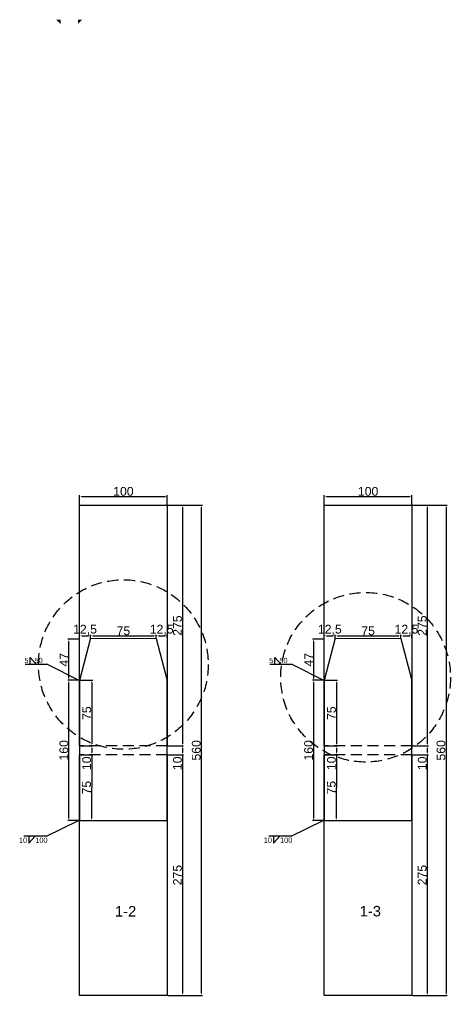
# Model space of a CAD drawing. Header units: millimetres. Extents: x 1455 to 24185, y -7041 to 4772.
# Drawn here: x 21178 to 21670, y 1866 to 2981 of the extents above; entities that cross this region are included whole.
import ezdxf

# ---------------------------------------------------------------- set-up
doc = ezdxf.new("R2010")
doc.units = ezdxf.units.MM
doc.linetypes.add('DASHED', pattern=[19.05, 12.7, -6.35])
for name, color, linetype in [('切平处', 3, 'DASHED'), ('尺寸标注', 6, 'Continuous'), ('标号', 4, 'Continuous'), ('焊缝', 250, 'Continuous')]:
    doc.layers.add(name, color=color, linetype=linetype)
doc.styles.get("Standard").update_dxf_attribs({"font": 'arial.ttf'})
doc.dimstyles.new('ISO-25-JHF', dxfattribs={"dimtxt": 10, "dimasz": 2.5, "dimexe": 1.25, "dimexo": 0.625, "dimtad": 1, "dimtxsty": 'Standard', "dimcen": 2.5, "dimadec": 0, "dimazin": 0, "dimtfac": 1, "dimtmove": 0, "dimatfit": 3, "dimfxl": 1, "dimarcsym": 0})

# ---------------------------------------------------------------- blocks, each defined once
blk = doc.blocks.new('*D2309')
at = {"layer": 'Defpoints', "color": 0, "transparency": 16777216}
for p in [(21346.5, 2436.4), (21246.5, 2426.3), (21346.5, 2426.3)]:
    blk.add_point(p, dxfattribs=at)
at = {"layer": '尺寸标注', "color": 0, "lineweight": -2, "transparency": 16777216}
for p, q in [((21246.5, 2426.9), (21246.5, 2437.7)), ((21249, 2436.4), (21344, 2436.4)), ((21346.5, 2426.9), (21346.5, 2437.7))]:
    blk.add_line(p, q, dxfattribs=at)
at = {"layer": '尺寸标注', "color": 0, "transparency": 16777216}
for points in [[(21249, 2436.8), (21249, 2436), (21246.5, 2436.4)], [(21344, 2436.8), (21344, 2436), (21346.5, 2436.4)]]:
    blk.add_solid(points, dxfattribs=at)
at = {"layer": '尺寸标注', "color": 0, "transparency": 16777216, "insert": (21296.5, 2442.1), "char_height": 10, "attachment_point": 5}
blk.add_mtext('100', dxfattribs=at)
blk = doc.blocks.new('*D2310')
at = {"layer": 'Defpoints', "color": 0, "transparency": 16777216}
for p in [(21346.5, 2426.3), (21346.5, 2151.3), (21364, 2151.3)]:
    blk.add_point(p, dxfattribs=at)
at = {"layer": '尺寸标注', "color": 0, "lineweight": -2, "transparency": 16777216}
for p, q in [((21347.1, 2426.3), (21365.2, 2426.3)), ((21364, 2423.8), (21364, 2153.8)), ((21347.1, 2151.3), (21365.2, 2151.3))]:
    blk.add_line(p, q, dxfattribs=at)
at = {"layer": '尺寸标注', "color": 0, "transparency": 16777216}
for points in [[(21363.5, 2423.8), (21364.4, 2423.8), (21364, 2426.3)], [(21363.5, 2153.8), (21364.4, 2153.8), (21364, 2151.3)]]:
    blk.add_solid(points, dxfattribs=at)
at = {"layer": '尺寸标注', "color": 0, "transparency": 16777216, "insert": (21358.2, 2288.8), "char_height": 10, "attachment_point": 5, "rotation": 90}
blk.add_mtext('275', dxfattribs=at)
blk = doc.blocks.new('*D2253')
at = {"layer": 'Defpoints', "color": 0, "transparency": 16777216}
for p in [(21234.3, 2226.3), (21246.5, 2226.3), (21246.5, 2066.3)]:
    blk.add_point(p, dxfattribs=at)
at = {"layer": '尺寸标注', "color": 0, "lineweight": -2, "transparency": 16777216}
for p, q in [((21245.9, 2226.3), (21233.1, 2226.3)), ((21234.3, 2068.8), (21234.3, 2223.8)), ((21245.9, 2066.3), (21233.1, 2066.3))]:
    blk.add_line(p, q, dxfattribs=at)
at = {"layer": '尺寸标注', "color": 0, "transparency": 16777216}
for points in [[(21233.9, 2223.8), (21234.7, 2223.8), (21234.3, 2226.3)], [(21233.9, 2068.8), (21234.7, 2068.8), (21234.3, 2066.3)]]:
    blk.add_solid(points, dxfattribs=at)
at = {"layer": '尺寸标注', "color": 0, "transparency": 16777216, "insert": (21228.6, 2146.3), "char_height": 10, "attachment_point": 5, "rotation": 90}
blk.add_mtext('160', dxfattribs=at)
blk = doc.blocks.new('*D2311')
at = {"layer": 'Defpoints', "color": 0, "transparency": 16777216}
for p in [(21346.5, 2151.3), (21346.5, 2141.3), (21364, 2141.3)]:
    blk.add_point(p, dxfattribs=at)
at = {"layer": '尺寸标注', "color": 0, "lineweight": -2, "transparency": 16777216}
for p, q in [((21347.1, 2151.3), (21365.2, 2151.3)), ((21347.1, 2141.3), (21365.2, 2141.3)), ((21364, 2148.8), (21364, 2143.8)), ((21364, 2141.3), (21364, 2124.2))]:
    blk.add_line(p, q, dxfattribs=at)
at = {"layer": '尺寸标注', "color": 0, "transparency": 16777216}
for points in [[(21363.5, 2148.8), (21364.4, 2148.8), (21364, 2151.3)], [(21363.5, 2143.8), (21364.4, 2143.8), (21364, 2141.3)]]:
    blk.add_solid(points, dxfattribs=at)
at = {"layer": '尺寸标注', "color": 0, "transparency": 16777216, "insert": (21358.2, 2131.5), "char_height": 10, "attachment_point": 5, "rotation": 90}
blk.add_mtext('10', dxfattribs=at)
blk = doc.blocks.new('*D2312')
at = {"layer": 'Defpoints', "color": 0, "transparency": 16777216}
for p in [(21346.5, 2141.3), (21346.5, 1866.3), (21364, 1866.3)]:
    blk.add_point(p, dxfattribs=at)
at = {"layer": '尺寸标注', "color": 0, "lineweight": -2, "transparency": 16777216}
for p, q in [((21347.1, 2141.3), (21365.2, 2141.3)), ((21364, 2138.8), (21364, 1868.8)), ((21347.1, 1866.3), (21365.2, 1866.3))]:
    blk.add_line(p, q, dxfattribs=at)
at = {"layer": '尺寸标注', "color": 0, "transparency": 16777216}
for points in [[(21363.5, 2138.8), (21364.4, 2138.8), (21364, 2141.3)], [(21363.5, 1868.8), (21364.4, 1868.8), (21364, 1866.3)]]:
    blk.add_solid(points, dxfattribs=at)
at = {"layer": '尺寸标注', "color": 0, "transparency": 16777216, "insert": (21358.2, 2003.8), "char_height": 10, "attachment_point": 5, "rotation": 90}
blk.add_mtext('275', dxfattribs=at)
blk = doc.blocks.new('*D2254')
at = {"layer": 'Defpoints', "color": 0, "transparency": 16777216}
for p in [(21346.5, 2426.3), (21346.5, 1866.3), (21385.4, 1866.3)]:
    blk.add_point(p, dxfattribs=at)
at = {"layer": '尺寸标注', "color": 0, "lineweight": -2, "transparency": 16777216}
for p, q in [((21347.1, 2426.3), (21386.7, 2426.3)), ((21385.4, 2423.8), (21385.4, 1868.8)), ((21347.1, 1866.3), (21386.7, 1866.3))]:
    blk.add_line(p, q, dxfattribs=at)
at = {"layer": '尺寸标注', "color": 0, "transparency": 16777216}
for points in [[(21385, 2423.8), (21385.8, 2423.8), (21385.4, 2426.3)], [(21385, 1868.8), (21385.8, 1868.8), (21385.4, 1866.3)]]:
    blk.add_solid(points, dxfattribs=at)
at = {"layer": '尺寸标注', "color": 0, "transparency": 16777216, "insert": (21379.7, 2146.3), "char_height": 10, "attachment_point": 5, "rotation": 90}
blk.add_mtext('560', dxfattribs=at)
blk = doc.blocks.new('*D2313')
at = {"layer": 'Defpoints', "color": 0, "transparency": 16777216}
for p in [(21246.5, 2226.3), (21246.5, 2151.3), (21260.4, 2151.3)]:
    blk.add_point(p, dxfattribs=at)
at = {"layer": '尺寸标注', "color": 0, "lineweight": -2, "transparency": 16777216}
for p, q in [((21247.1, 2226.3), (21261.6, 2226.3)), ((21260.4, 2223.8), (21260.4, 2153.8)), ((21247.1, 2151.3), (21261.6, 2151.3))]:
    blk.add_line(p, q, dxfattribs=at)
at = {"layer": '尺寸标注', "color": 0, "transparency": 16777216}
for points in [[(21260, 2223.8), (21260.8, 2223.8), (21260.4, 2226.3)], [(21260, 2153.8), (21260.8, 2153.8), (21260.4, 2151.3)]]:
    blk.add_solid(points, dxfattribs=at)
at = {"layer": '尺寸标注', "color": 0, "transparency": 16777216, "insert": (21254.7, 2188.8), "char_height": 10, "attachment_point": 5, "rotation": 90}
blk.add_mtext('75', dxfattribs=at)
blk = doc.blocks.new('*D2314')
at = {"layer": 'Defpoints', "color": 0, "transparency": 16777216}
for p in [(21246.5, 2151.3), (21246.5, 2141.3), (21260.4, 2141.3)]:
    blk.add_point(p, dxfattribs=at)
at = {"layer": '尺寸标注', "color": 0, "lineweight": -2, "transparency": 16777216}
for p, q in [((21247.1, 2151.3), (21261.6, 2151.3)), ((21247.1, 2141.3), (21261.6, 2141.3)), ((21260.4, 2148.8), (21260.4, 2143.8)), ((21260.4, 2141.3), (21260.4, 2124.2))]:
    blk.add_line(p, q, dxfattribs=at)
at = {"layer": '尺寸标注', "color": 0, "transparency": 16777216}
for points in [[(21260, 2148.8), (21260.8, 2148.8), (21260.4, 2151.3)], [(21260, 2143.8), (21260.8, 2143.8), (21260.4, 2141.3)]]:
    blk.add_solid(points, dxfattribs=at)
at = {"layer": '尺寸标注', "color": 0, "transparency": 16777216, "insert": (21254.6, 2131.5), "char_height": 10, "attachment_point": 5, "rotation": 90}
blk.add_mtext('10', dxfattribs=at)
blk = doc.blocks.new('*D2255')
at = {"layer": 'Defpoints', "color": 0, "transparency": 16777216}
for p in [(21246.5, 2141.3), (21246.1, 2066.3), (21260, 2066.2)]:
    blk.add_point(p, dxfattribs=at)
at = {"layer": '尺寸标注', "color": 0, "lineweight": -2, "transparency": 16777216}
for p, q in [((21247.1, 2141.3), (21261.6, 2141.2)), ((21260.4, 2138.7), (21260, 2068.7)), ((21246.7, 2066.3), (21261.3, 2066.2))]:
    blk.add_line(p, q, dxfattribs=at)
at = {"layer": '尺寸标注', "color": 0, "transparency": 16777216}
for points in [[(21259.9, 2138.7), (21260.8, 2138.7), (21260.4, 2141.2)], [(21259.6, 2068.7), (21260.4, 2068.7), (21260, 2066.2)]]:
    blk.add_solid(points, dxfattribs=at)
at = {"layer": '尺寸标注', "color": 0, "transparency": 16777216, "insert": (21254.5, 2103.7), "char_height": 10, "attachment_point": 5, "rotation": 89.7211}
blk.add_mtext('75', dxfattribs=at)
blk = doc.blocks.new('*D2315')
at = {"layer": 'Defpoints', "color": 0, "transparency": 16777216}
for p in [(21234.3, 2273.3), (21246.5, 2273.3), (21246.5, 2226.3)]:
    blk.add_point(p, dxfattribs=at)
at = {"layer": '尺寸标注', "color": 0, "lineweight": -2, "transparency": 16777216}
for p, q in [((21245.9, 2273.3), (21233.1, 2273.3)), ((21234.3, 2228.8), (21234.3, 2270.8)), ((21245.9, 2226.3), (21233.1, 2226.3))]:
    blk.add_line(p, q, dxfattribs=at)
at = {"layer": '尺寸标注', "color": 0, "transparency": 16777216}
for points in [[(21233.9, 2270.8), (21234.7, 2270.8), (21234.3, 2273.3)], [(21233.9, 2228.8), (21234.7, 2228.8), (21234.3, 2226.3)]]:
    blk.add_solid(points, dxfattribs=at)
at = {"layer": '尺寸标注', "color": 0, "transparency": 16777216, "insert": (21228.7, 2249.8), "char_height": 10, "attachment_point": 5, "rotation": 89.9999}
blk.add_mtext('47', dxfattribs=at)
blk = doc.blocks.new('*D2256')
at = {"layer": 'Defpoints', "color": 0, "transparency": 16777216}
for p in [(21259, 2277.1), (21246.5, 2273.7), (21259, 2273.7)]:
    blk.add_point(p, dxfattribs=at)
at = {"layer": '尺寸标注', "color": 0, "lineweight": -2, "transparency": 16777216}
for p, q in [((21246.5, 2274.3), (21246.5, 2278.4)), ((21249, 2277.1), (21256.5, 2277.1)), ((21259, 2274.3), (21259, 2278.4))]:
    blk.add_line(p, q, dxfattribs=at)
at = {"layer": '尺寸标注', "color": 0, "transparency": 16777216}
for points in [[(21249, 2277.5), (21249, 2276.7), (21246.5, 2277.1)], [(21256.5, 2277.5), (21256.5, 2276.7), (21259, 2277.1)]]:
    blk.add_solid(points, dxfattribs=at)
at = {"layer": '尺寸标注', "color": 0, "transparency": 16777216, "insert": (21252.7, 2283.8), "char_height": 10, "attachment_point": 5}
blk.add_mtext('12,5', dxfattribs=at)
blk = doc.blocks.new('*D2257')
at = {"layer": 'Defpoints', "color": 0, "transparency": 16777216}
for p in [(21334, 2277.1), (21259, 2273.6), (21334, 2273.6)]:
    blk.add_point(p, dxfattribs=at)
at = {"layer": '尺寸标注', "color": 0, "lineweight": -2, "transparency": 16777216}
for p, q in [((21259, 2274.3), (21259, 2278.4)), ((21261.5, 2277.1), (21331.5, 2277.1)), ((21334, 2274.3), (21334, 2278.4))]:
    blk.add_line(p, q, dxfattribs=at)
at = {"layer": '尺寸标注', "color": 0, "transparency": 16777216}
for points in [[(21261.5, 2277.5), (21261.5, 2276.7), (21259, 2277.1)], [(21331.5, 2277.5), (21331.5, 2276.7), (21334, 2277.1)]]:
    blk.add_solid(points, dxfattribs=at)
at = {"layer": '尺寸标注', "color": 0, "transparency": 16777216, "insert": (21296.5, 2282.8), "char_height": 10, "attachment_point": 5}
blk.add_mtext('75', dxfattribs=at)
blk = doc.blocks.new('*D2258')
at = {"layer": 'Defpoints', "color": 0, "transparency": 16777216}
for p in [(21346.5, 2277.1), (21334, 2274.3), (21346.5, 2274.3)]:
    blk.add_point(p, dxfattribs=at)
at = {"layer": '尺寸标注', "color": 0, "lineweight": -2, "transparency": 16777216}
for p, q in [((21334, 2274.9), (21334, 2278.4)), ((21336.5, 2277.1), (21344, 2277.1)), ((21346.5, 2274.9), (21346.5, 2278.4))]:
    blk.add_line(p, q, dxfattribs=at)
at = {"layer": '尺寸标注', "color": 0, "transparency": 16777216}
for points in [[(21336.5, 2277.5), (21336.5, 2276.7), (21334, 2277.1)], [(21344, 2277.5), (21344, 2276.7), (21346.5, 2277.1)]]:
    blk.add_solid(points, dxfattribs=at)
at = {"layer": '尺寸标注', "color": 0, "transparency": 16777216, "insert": (21340.2, 2283.8), "char_height": 10, "attachment_point": 5}
blk.add_mtext('12,5', dxfattribs=at)
blk = doc.blocks.new('*D2316')
at = {"layer": 'Defpoints', "color": 0, "transparency": 16777216}
for p in [(21625.8, 2436.4), (21525.8, 2426.3), (21625.8, 2426.3)]:
    blk.add_point(p, dxfattribs=at)
at = {"layer": '尺寸标注', "color": 0, "lineweight": -2, "transparency": 16777216}
for p, q in [((21525.8, 2426.9), (21525.8, 2437.7)), ((21528.3, 2436.4), (21623.3, 2436.4)), ((21625.8, 2426.9), (21625.8, 2437.7))]:
    blk.add_line(p, q, dxfattribs=at)
at = {"layer": '尺寸标注', "color": 0, "transparency": 16777216}
for points in [[(21528.3, 2436.8), (21528.3, 2436), (21525.8, 2436.4)], [(21623.3, 2436.8), (21623.3, 2436), (21625.8, 2436.4)]]:
    blk.add_solid(points, dxfattribs=at)
at = {"layer": '尺寸标注', "color": 0, "transparency": 16777216, "insert": (21575.8, 2442.1), "char_height": 10, "attachment_point": 5}
blk.add_mtext('100', dxfattribs=at)
blk = doc.blocks.new('*D2317')
at = {"layer": 'Defpoints', "color": 0, "transparency": 16777216}
for p in [(21625.8, 2426.3), (21625.8, 2151.3), (21643.3, 2151.3)]:
    blk.add_point(p, dxfattribs=at)
at = {"layer": '尺寸标注', "color": 0, "lineweight": -2, "transparency": 16777216}
for p, q in [((21626.4, 2426.3), (21644.6, 2426.3)), ((21643.3, 2423.8), (21643.3, 2153.8)), ((21626.4, 2151.3), (21644.6, 2151.3))]:
    blk.add_line(p, q, dxfattribs=at)
at = {"layer": '尺寸标注', "color": 0, "transparency": 16777216}
for points in [[(21642.9, 2423.8), (21643.7, 2423.8), (21643.3, 2426.3)], [(21642.9, 2153.8), (21643.7, 2153.8), (21643.3, 2151.3)]]:
    blk.add_solid(points, dxfattribs=at)
at = {"layer": '尺寸标注', "color": 0, "transparency": 16777216, "insert": (21637.6, 2288.8), "char_height": 10, "attachment_point": 5, "rotation": 90}
blk.add_mtext('275', dxfattribs=at)
blk = doc.blocks.new('*D2259')
at = {"layer": 'Defpoints', "color": 0, "transparency": 16777216}
for p in [(21513.7, 2226.3), (21525.8, 2226.3), (21525.8, 2066.3)]:
    blk.add_point(p, dxfattribs=at)
at = {"layer": '尺寸标注', "color": 0, "lineweight": -2, "transparency": 16777216}
for p, q in [((21525.2, 2226.3), (21512.4, 2226.3)), ((21513.7, 2068.8), (21513.7, 2223.8)), ((21525.2, 2066.3), (21512.4, 2066.3))]:
    blk.add_line(p, q, dxfattribs=at)
at = {"layer": '尺寸标注', "color": 0, "transparency": 16777216}
for points in [[(21513.2, 2223.8), (21514.1, 2223.8), (21513.7, 2226.3)], [(21513.2, 2068.8), (21514.1, 2068.8), (21513.7, 2066.3)]]:
    blk.add_solid(points, dxfattribs=at)
at = {"layer": '尺寸标注', "color": 0, "transparency": 16777216, "insert": (21507.9, 2146.3), "char_height": 10, "attachment_point": 5, "rotation": 90}
blk.add_mtext('160', dxfattribs=at)
blk = doc.blocks.new('*D2318')
at = {"layer": 'Defpoints', "color": 0, "transparency": 16777216}
for p in [(21625.8, 2151.3), (21625.8, 2141.3), (21643.3, 2141.3)]:
    blk.add_point(p, dxfattribs=at)
at = {"layer": '尺寸标注', "color": 0, "lineweight": -2, "transparency": 16777216}
for p, q in [((21626.4, 2151.3), (21644.6, 2151.3)), ((21626.4, 2141.3), (21644.6, 2141.3)), ((21643.3, 2148.8), (21643.3, 2143.8)), ((21643.3, 2141.3), (21643.3, 2124.2))]:
    blk.add_line(p, q, dxfattribs=at)
at = {"layer": '尺寸标注', "color": 0, "transparency": 16777216}
for points in [[(21642.9, 2148.8), (21643.7, 2148.8), (21643.3, 2151.3)], [(21642.9, 2143.8), (21643.7, 2143.8), (21643.3, 2141.3)]]:
    blk.add_solid(points, dxfattribs=at)
at = {"layer": '尺寸标注', "color": 0, "transparency": 16777216, "insert": (21637.6, 2131.5), "char_height": 10, "attachment_point": 5, "rotation": 90}
blk.add_mtext('10', dxfattribs=at)
blk = doc.blocks.new('*D2319')
at = {"layer": 'Defpoints', "color": 0, "transparency": 16777216}
for p in [(21625.8, 2141.3), (21625.8, 1866.3), (21643.3, 1866.3)]:
    blk.add_point(p, dxfattribs=at)
at = {"layer": '尺寸标注', "color": 0, "lineweight": -2, "transparency": 16777216}
for p, q in [((21626.4, 2141.3), (21644.6, 2141.3)), ((21643.3, 2138.8), (21643.3, 1868.8)), ((21626.4, 1866.3), (21644.6, 1866.3))]:
    blk.add_line(p, q, dxfattribs=at)
at = {"layer": '尺寸标注', "color": 0, "transparency": 16777216}
for points in [[(21642.9, 2138.8), (21643.7, 2138.8), (21643.3, 2141.3)], [(21642.9, 1868.8), (21643.7, 1868.8), (21643.3, 1866.3)]]:
    blk.add_solid(points, dxfattribs=at)
at = {"layer": '尺寸标注', "color": 0, "transparency": 16777216, "insert": (21637.6, 2003.8), "char_height": 10, "attachment_point": 5, "rotation": 90}
blk.add_mtext('275', dxfattribs=at)
blk = doc.blocks.new('*D2260')
at = {"layer": 'Defpoints', "color": 0, "transparency": 16777216}
for p in [(21625.8, 2426.3), (21625.8, 1866.3), (21664.8, 1866.3)]:
    blk.add_point(p, dxfattribs=at)
at = {"layer": '尺寸标注', "color": 0, "lineweight": -2, "transparency": 16777216}
for p, q in [((21626.4, 2426.3), (21666, 2426.3)), ((21664.8, 2423.8), (21664.8, 1868.8)), ((21626.4, 1866.3), (21666, 1866.3))]:
    blk.add_line(p, q, dxfattribs=at)
at = {"layer": '尺寸标注', "color": 0, "transparency": 16777216}
for points in [[(21664.3, 2423.8), (21665.2, 2423.8), (21664.8, 2426.3)], [(21664.3, 1868.8), (21665.2, 1868.8), (21664.8, 1866.3)]]:
    blk.add_solid(points, dxfattribs=at)
at = {"layer": '尺寸标注', "color": 0, "transparency": 16777216, "insert": (21659, 2146.3), "char_height": 10, "attachment_point": 5, "rotation": 90}
blk.add_mtext('560', dxfattribs=at)
blk = doc.blocks.new('*D2320')
at = {"layer": 'Defpoints', "color": 0, "transparency": 16777216}
for p in [(21525.8, 2226.3), (21525.8, 2151.3), (21539.7, 2151.3)]:
    blk.add_point(p, dxfattribs=at)
at = {"layer": '尺寸标注', "color": 0, "lineweight": -2, "transparency": 16777216}
for p, q in [((21526.4, 2226.3), (21541, 2226.3)), ((21539.7, 2223.8), (21539.7, 2153.8)), ((21526.4, 2151.3), (21541, 2151.3))]:
    blk.add_line(p, q, dxfattribs=at)
at = {"layer": '尺寸标注', "color": 0, "transparency": 16777216}
for points in [[(21539.3, 2223.8), (21540.1, 2223.8), (21539.7, 2226.3)], [(21539.3, 2153.8), (21540.1, 2153.8), (21539.7, 2151.3)]]:
    blk.add_solid(points, dxfattribs=at)
at = {"layer": '尺寸标注', "color": 0, "transparency": 16777216, "insert": (21534, 2188.8), "char_height": 10, "attachment_point": 5, "rotation": 90}
blk.add_mtext('75', dxfattribs=at)
blk = doc.blocks.new('*D2417')
at = {"layer": 'Defpoints', "color": 0, "transparency": 16777216}
for p in [(21525.8, 2151.3), (21525.8, 2141.3), (21539.7, 2141.3)]:
    blk.add_point(p, dxfattribs=at)
at = {"layer": '尺寸标注', "color": 0, "lineweight": -2, "transparency": 16777216}
for p, q in [((21526.4, 2151.3), (21541, 2151.3)), ((21526.4, 2141.3), (21541, 2141.3)), ((21539.7, 2148.8), (21539.7, 2143.8)), ((21539.7, 2141.3), (21539.7, 2124.2))]:
    blk.add_line(p, q, dxfattribs=at)
at = {"layer": '尺寸标注', "color": 0, "transparency": 16777216}
for points in [[(21539.3, 2148.8), (21540.1, 2148.8), (21539.7, 2151.3)], [(21539.3, 2143.8), (21540.1, 2143.8), (21539.7, 2141.3)]]:
    blk.add_solid(points, dxfattribs=at)
at = {"layer": '尺寸标注', "color": 0, "transparency": 16777216, "insert": (21534, 2131.5), "char_height": 10, "attachment_point": 5, "rotation": 90}
blk.add_mtext('10', dxfattribs=at)
blk = doc.blocks.new('*D2299')
at = {"layer": 'Defpoints', "color": 0, "transparency": 16777216}
for p in [(21525.8, 2141.3), (21525.5, 2066.3), (21539.3, 2066.2)]:
    blk.add_point(p, dxfattribs=at)
at = {"layer": '尺寸标注', "color": 0, "lineweight": -2, "transparency": 16777216}
for p, q in [((21526.4, 2141.3), (21541, 2141.2)), ((21539.7, 2138.7), (21539.4, 2068.7)), ((21526.1, 2066.3), (21540.6, 2066.2))]:
    blk.add_line(p, q, dxfattribs=at)
at = {"layer": '尺寸标注', "color": 0, "transparency": 16777216}
for points in [[(21539.3, 2138.7), (21540.1, 2138.7), (21539.7, 2141.2)], [(21538.9, 2068.7), (21539.8, 2068.7), (21539.3, 2066.2)]]:
    blk.add_solid(points, dxfattribs=at)
at = {"layer": '尺寸标注', "color": 0, "transparency": 16777216, "insert": (21533.8, 2103.7), "char_height": 10, "attachment_point": 5, "rotation": 89.7211}
blk.add_mtext('75', dxfattribs=at)
blk = doc.blocks.new('*D2418')
at = {"layer": 'Defpoints', "color": 0, "transparency": 16777216}
for p in [(21513.7, 2273.3), (21525.8, 2273.3), (21525.8, 2226.3)]:
    blk.add_point(p, dxfattribs=at)
at = {"layer": '尺寸标注', "color": 0, "lineweight": -2, "transparency": 16777216}
for p, q in [((21525.2, 2273.3), (21512.4, 2273.3)), ((21513.7, 2228.8), (21513.7, 2270.8)), ((21525.2, 2226.3), (21512.4, 2226.3))]:
    blk.add_line(p, q, dxfattribs=at)
at = {"layer": '尺寸标注', "color": 0, "transparency": 16777216}
for points in [[(21513.2, 2270.8), (21514.1, 2270.8), (21513.7, 2273.3)], [(21513.2, 2228.8), (21514.1, 2228.8), (21513.7, 2226.3)]]:
    blk.add_solid(points, dxfattribs=at)
at = {"layer": '尺寸标注', "color": 0, "transparency": 16777216, "insert": (21508, 2249.8), "char_height": 10, "attachment_point": 5, "rotation": 89.9999}
blk.add_mtext('47', dxfattribs=at)
blk = doc.blocks.new('*D2300')
at = {"layer": 'Defpoints', "color": 0, "transparency": 16777216}
for p in [(21538.3, 2277.1), (21525.8, 2273.7), (21538.3, 2273.7)]:
    blk.add_point(p, dxfattribs=at)
at = {"layer": '尺寸标注', "color": 0, "lineweight": -2, "transparency": 16777216}
for p, q in [((21525.8, 2274.3), (21525.8, 2278.4)), ((21528.3, 2277.1), (21535.8, 2277.1)), ((21538.3, 2274.3), (21538.3, 2278.4))]:
    blk.add_line(p, q, dxfattribs=at)
at = {"layer": '尺寸标注', "color": 0, "transparency": 16777216}
for points in [[(21528.3, 2277.5), (21528.3, 2276.7), (21525.8, 2277.1)], [(21535.8, 2277.5), (21535.8, 2276.7), (21538.3, 2277.1)]]:
    blk.add_solid(points, dxfattribs=at)
at = {"layer": '尺寸标注', "color": 0, "transparency": 16777216, "insert": (21532.1, 2283.8), "char_height": 10, "attachment_point": 5}
blk.add_mtext('12,5', dxfattribs=at)
blk = doc.blocks.new('*D2301')
at = {"layer": 'Defpoints', "color": 0, "transparency": 16777216}
for p in [(21613.3, 2277.1), (21538.3, 2273.6), (21613.3, 2273.6)]:
    blk.add_point(p, dxfattribs=at)
at = {"layer": '尺寸标注', "color": 0, "lineweight": -2, "transparency": 16777216}
for p, q in [((21538.3, 2274.3), (21538.3, 2278.4)), ((21540.8, 2277.1), (21610.8, 2277.1)), ((21613.3, 2274.3), (21613.3, 2278.4))]:
    blk.add_line(p, q, dxfattribs=at)
at = {"layer": '尺寸标注', "color": 0, "transparency": 16777216}
for points in [[(21540.8, 2277.5), (21540.8, 2276.7), (21538.3, 2277.1)], [(21610.8, 2277.5), (21610.8, 2276.7), (21613.3, 2277.1)]]:
    blk.add_solid(points, dxfattribs=at)
at = {"layer": '尺寸标注', "color": 0, "transparency": 16777216, "insert": (21575.8, 2282.8), "char_height": 10, "attachment_point": 5}
blk.add_mtext('75', dxfattribs=at)
blk = doc.blocks.new('*D2302')
at = {"layer": 'Defpoints', "color": 0, "transparency": 16777216}
for p in [(21625.8, 2277.1), (21613.3, 2274.3), (21625.8, 2274.3)]:
    blk.add_point(p, dxfattribs=at)
at = {"layer": '尺寸标注', "color": 0, "lineweight": -2, "transparency": 16777216}
for p, q in [((21613.3, 2274.9), (21613.3, 2278.4)), ((21615.8, 2277.1), (21623.3, 2277.1)), ((21625.8, 2274.9), (21625.8, 2278.4))]:
    blk.add_line(p, q, dxfattribs=at)
at = {"layer": '尺寸标注', "color": 0, "transparency": 16777216}
for points in [[(21615.8, 2277.5), (21615.8, 2276.7), (21613.3, 2277.1)], [(21623.3, 2277.5), (21623.3, 2276.7), (21625.8, 2277.1)]]:
    blk.add_solid(points, dxfattribs=at)
at = {"layer": '尺寸标注', "color": 0, "transparency": 16777216, "insert": (21619.6, 2283.8), "char_height": 10, "attachment_point": 5}
blk.add_mtext('12,5', dxfattribs=at)

msp = doc.modelspace()

# ---------------------------------------------------------------- hatches: boundary and pattern name
at = {"layer": '焊缝'}
h = msp.add_hatch(color=250, dxfattribs=at)
h.dxf.hatch_style = 1
h.paths.add_polyline_path([(21224.736, 2976.174), (21219.736, 2981.174), (21224.736, 2981.174)])
h = msp.add_hatch(color=250, dxfattribs=at)
h.dxf.hatch_style = 1
h.paths.add_polyline_path([(21244.736, 2976.174), (21249.736, 2981.174), (21244.736, 2981.174)])

# ---------------------------------------------------------------- linework, layer by layer
for p, q in [((21246.484, 2426.273), (21346.484, 2426.273)), ((21246.484, 2151.273), (21246.484, 2426.273)), ((21346.484, 2426.273), (21346.484, 2151.273)), ((21525.825, 2426.273), (21625.825, 2426.273)), ((21525.825, 2151.273), (21525.825, 2426.273)), ((21625.825, 2426.273), (21625.825, 2151.273)), ((21258.984, 2274.305), (21246.484, 2226.273)), ((21258.984, 2274.305), (21333.984, 2274.258)), ((21333.984, 2274.258), (21346.484, 2226.273)), ((21538.325, 2274.305), (21525.825, 2226.273)), ((21538.325, 2274.305), (21613.325, 2274.258)), ((21613.325, 2274.258), (21625.825, 2226.273)), ((21246.484, 2226.273), (21246.484, 2066.273)), ((21346.484, 2066.273), (21346.484, 2226.273)), ((21525.825, 2226.273), (21525.825, 2066.273)), ((21625.825, 2066.273), (21625.825, 2226.273)), ((21246.484, 1866.273), (21246.484, 2141.273)), ((21346.484, 2141.273), (21346.484, 1866.273)), ((21525.825, 1866.273), (21525.825, 2141.273)), ((21625.825, 2141.273), (21625.825, 1866.273)), ((21246.484, 2066.273), (21346.484, 2066.273)), ((21525.825, 2066.273), (21625.825, 2066.273)), ((21346.484, 1866.273), (21246.484, 1866.273)), ((21625.825, 1866.273), (21525.825, 1866.273))]:
    msp.add_line(p, q)
at = {"linetype": 'DASHED'}
for p, q in [((21346.484, 2151.273), (21246.484, 2151.273)), ((21346.484, 2141.273), (21246.484, 2141.273)), ((21625.825, 2151.273), (21525.825, 2151.273)), ((21625.825, 2141.273), (21525.825, 2141.273))]:
    msp.add_line(p, q, dxfattribs=at)
at = {"layer": '切平处'}
for centre in [(21296.459, 2244.336), (21572.92, 2229.8)]:
    msp.add_circle(centre, 96.875, dxfattribs=at)
at = {"layer": '尺寸标注'}
for p, q in [((21189.979, 2244.463), (21189.979, 2252.228)), ((21189.979, 2252.228), (21197.211, 2244.463)), ((21469.32, 2244.463), (21469.32, 2252.228)), ((21469.32, 2252.228), (21476.552, 2244.463)), ((21210.092, 2244.463), (21184.329, 2244.463)), ((21210.092, 2244.463), (21246.484, 2226.273)), ((21489.433, 2244.463), (21463.67, 2244.463)), ((21489.433, 2244.463), (21525.825, 2226.273)), ((21208.779, 2048.084), (21245.17, 2066.273)), ((21488.12, 2048.084), (21524.511, 2066.273)), ((21208.779, 2048.084), (21183.016, 2048.084)), ((21188.665, 2048.084), (21188.665, 2040.319)), ((21188.665, 2040.319), (21195.897, 2048.084)), ((21488.12, 2048.084), (21462.357, 2048.084)), ((21468.006, 2048.084), (21468.006, 2040.319)), ((21468.006, 2040.319), (21475.238, 2048.084))]:
    msp.add_line(p, q, dxfattribs=at)

# ---------------------------------------------------------------- texts
at = {"layer": '尺寸标注', "char_height": 6}
for s, insert, attachment_point in [('5   50', (21183.509, 2251.98), 1), ('5   50', (21462.85, 2251.98), 1), ('\\pt0;10    100', (21177.324, 2040.566), 7), ('\\pt0;10    100', (21456.665, 2040.566), 7)]:
    msp.add_mtext_dynamic_manual_height_columns(s, width=68.30832, gutter_width=12.5, heights=[0], dxfattribs=dict(at, insert=insert, attachment_point=attachment_point))
at = {"layer": '标号', "char_height": 12, "attachment_point": 7}
for s, insert in [('1-2', (21286.899, 1956.439)), ('1-3', (21566.24, 1956.439))]:
    msp.add_mtext_dynamic_manual_height_columns(s, width=70.10425, gutter_width=12.5, heights=[0], dxfattribs=dict(at, insert=insert))

# ---------------------------------------------------------------- dimensions: what is measured, and where the dimension line sits
at = {"layer": '尺寸标注'}
for p1, p2, distance, picture, middle in [((21246.484, 2426.273), (21346.484, 2426.273), 10.138, '*D2309', (21296.484, 2442.142)), ((21525.825, 2426.273), (21625.825, 2426.273), 10.138, '*D2316', (21575.825, 2442.142)), ((21346.484, 2426.273), (21346.484, 2151.273), 17.478, '*D2310', (21358.231, 2288.773)), ((21346.484, 2426.273), (21346.484, 1866.273), 38.931, '*D2254', (21379.683, 2146.273)), ((21625.825, 2426.273), (21625.825, 2151.273), 17.478, '*D2317', (21637.572, 2288.773)), ((21625.825, 2426.273), (21625.825, 1866.273), 38.931, '*D2260', (21659.024, 2146.273)), ((21258.984, 2273.633), (21333.984, 2273.633), 3.484, '*D2257', (21296.484, 2282.828)), ((21538.325, 2273.633), (21613.325, 2273.633), 3.484, '*D2301', (21575.825, 2282.828)), ((21246.484, 2226.273), (21246.484, 2273.273), 12.158, '*D2315', (21228.701, 2249.773)), ((21525.825, 2226.273), (21525.825, 2273.273), 12.158, '*D2418', (21508.042, 2249.773)), ((21246.484, 2066.273), (21246.484, 2226.273), 12.158, '*D2253', (21228.595, 2146.273)), ((21246.484, 2226.273), (21246.484, 2151.273), 13.891, '*D2313', (21254.664, 2188.773)), ((21525.825, 2066.273), (21525.825, 2226.273), 12.158, '*D2259', (21507.936, 2146.273)), ((21525.825, 2226.273), (21525.825, 2151.273), 13.891, '*D2320', (21534.005, 2188.773)), ((21246.484, 2141.273), (21246.118, 2066.273), 13.891, '*D2255', (21254.481, 2103.733)), ((21246.484, 2151.273), (21246.484, 2141.273), 13.891, '*D2314', (21254.644, 2131.474)), ((21346.484, 2151.273), (21346.484, 2141.273), 17.478, '*D2311', (21358.231, 2131.474)), ((21346.484, 2141.273), (21346.484, 1866.273), 17.478, '*D2312', (21358.231, 2003.773)), ((21525.825, 2141.273), (21525.459, 2066.273), 13.891, '*D2299', (21533.822, 2103.733)), ((21525.825, 2151.273), (21525.825, 2141.273), 13.891, '*D2417', (21533.985, 2131.474)), ((21625.825, 2151.273), (21625.825, 2141.273), 17.478, '*D2318', (21637.572, 2131.474)), ((21625.825, 2141.273), (21625.825, 1866.273), 17.478, '*D2319', (21637.572, 2003.773))]:
    dim = msp.add_aligned_dim(p1=p1, p2=p2, distance=distance, dimstyle='ISO-25-JHF', dxfattribs=at)
    dim.commit()
    dim.dimension.update_dxf_attribs({"geometry": picture, "text_midpoint": middle})
for base, p1, p2, picture, middle in [((21258.984, 2277.118), (21246.484, 2273.68), (21258.984, 2273.68), '*D2256', (21252.734, 2277.118)), ((21346.484, 2277.118), (21333.984, 2274.258), (21346.484, 2274.258), '*D2258', (21340.234, 2277.118)), ((21538.325, 2277.118), (21525.825, 2273.68), (21538.325, 2273.68), '*D2300', (21532.075, 2277.118)), ((21625.825, 2277.118), (21613.325, 2274.258), (21625.825, 2274.258), '*D2302', (21619.575, 2277.118))]:
    dim = msp.add_linear_dim(base=base, p1=p1, p2=p2, angle=0, dimstyle='ISO-25-JHF', dxfattribs=at)
    dim.commit()
    dim.dimension.update_dxf_attribs({"geometry": picture, "text_midpoint": middle, "dimtype": 161})

doc.saveas('drawing.dxf')
